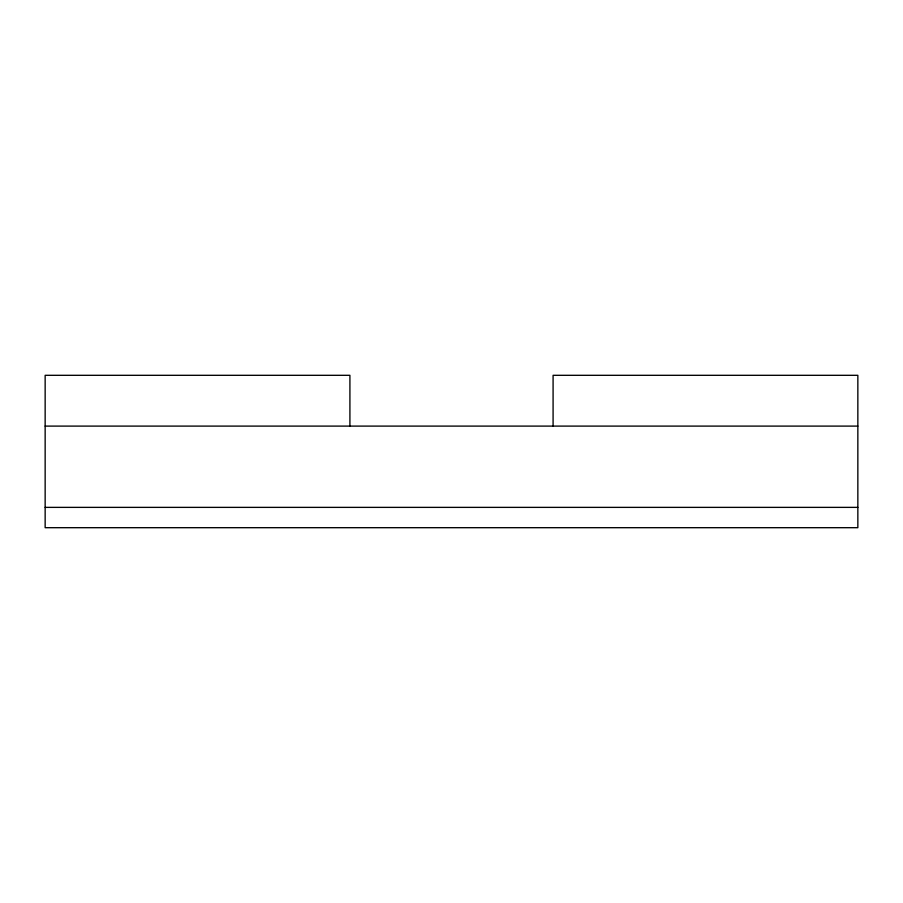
<?xml version="1.0" encoding="UTF-8"?>
<svg xmlns="http://www.w3.org/2000/svg" width="903" height="903" viewBox="0 0 903 903"><rect width="100%" height="100%" fill="white"/><g stroke="black" fill="none" stroke-linecap="round" stroke-linejoin="round"><path stroke-width="1.35" d="M45.15 426.103L857.85 426.103M45.15 507.373L857.85 507.373M553.087 426.306L553.087 375.309L857.85 375.309L857.85 527.691L45.15 527.691L45.15 375.309L349.912 375.309L349.912 426.306"/></g></svg>
